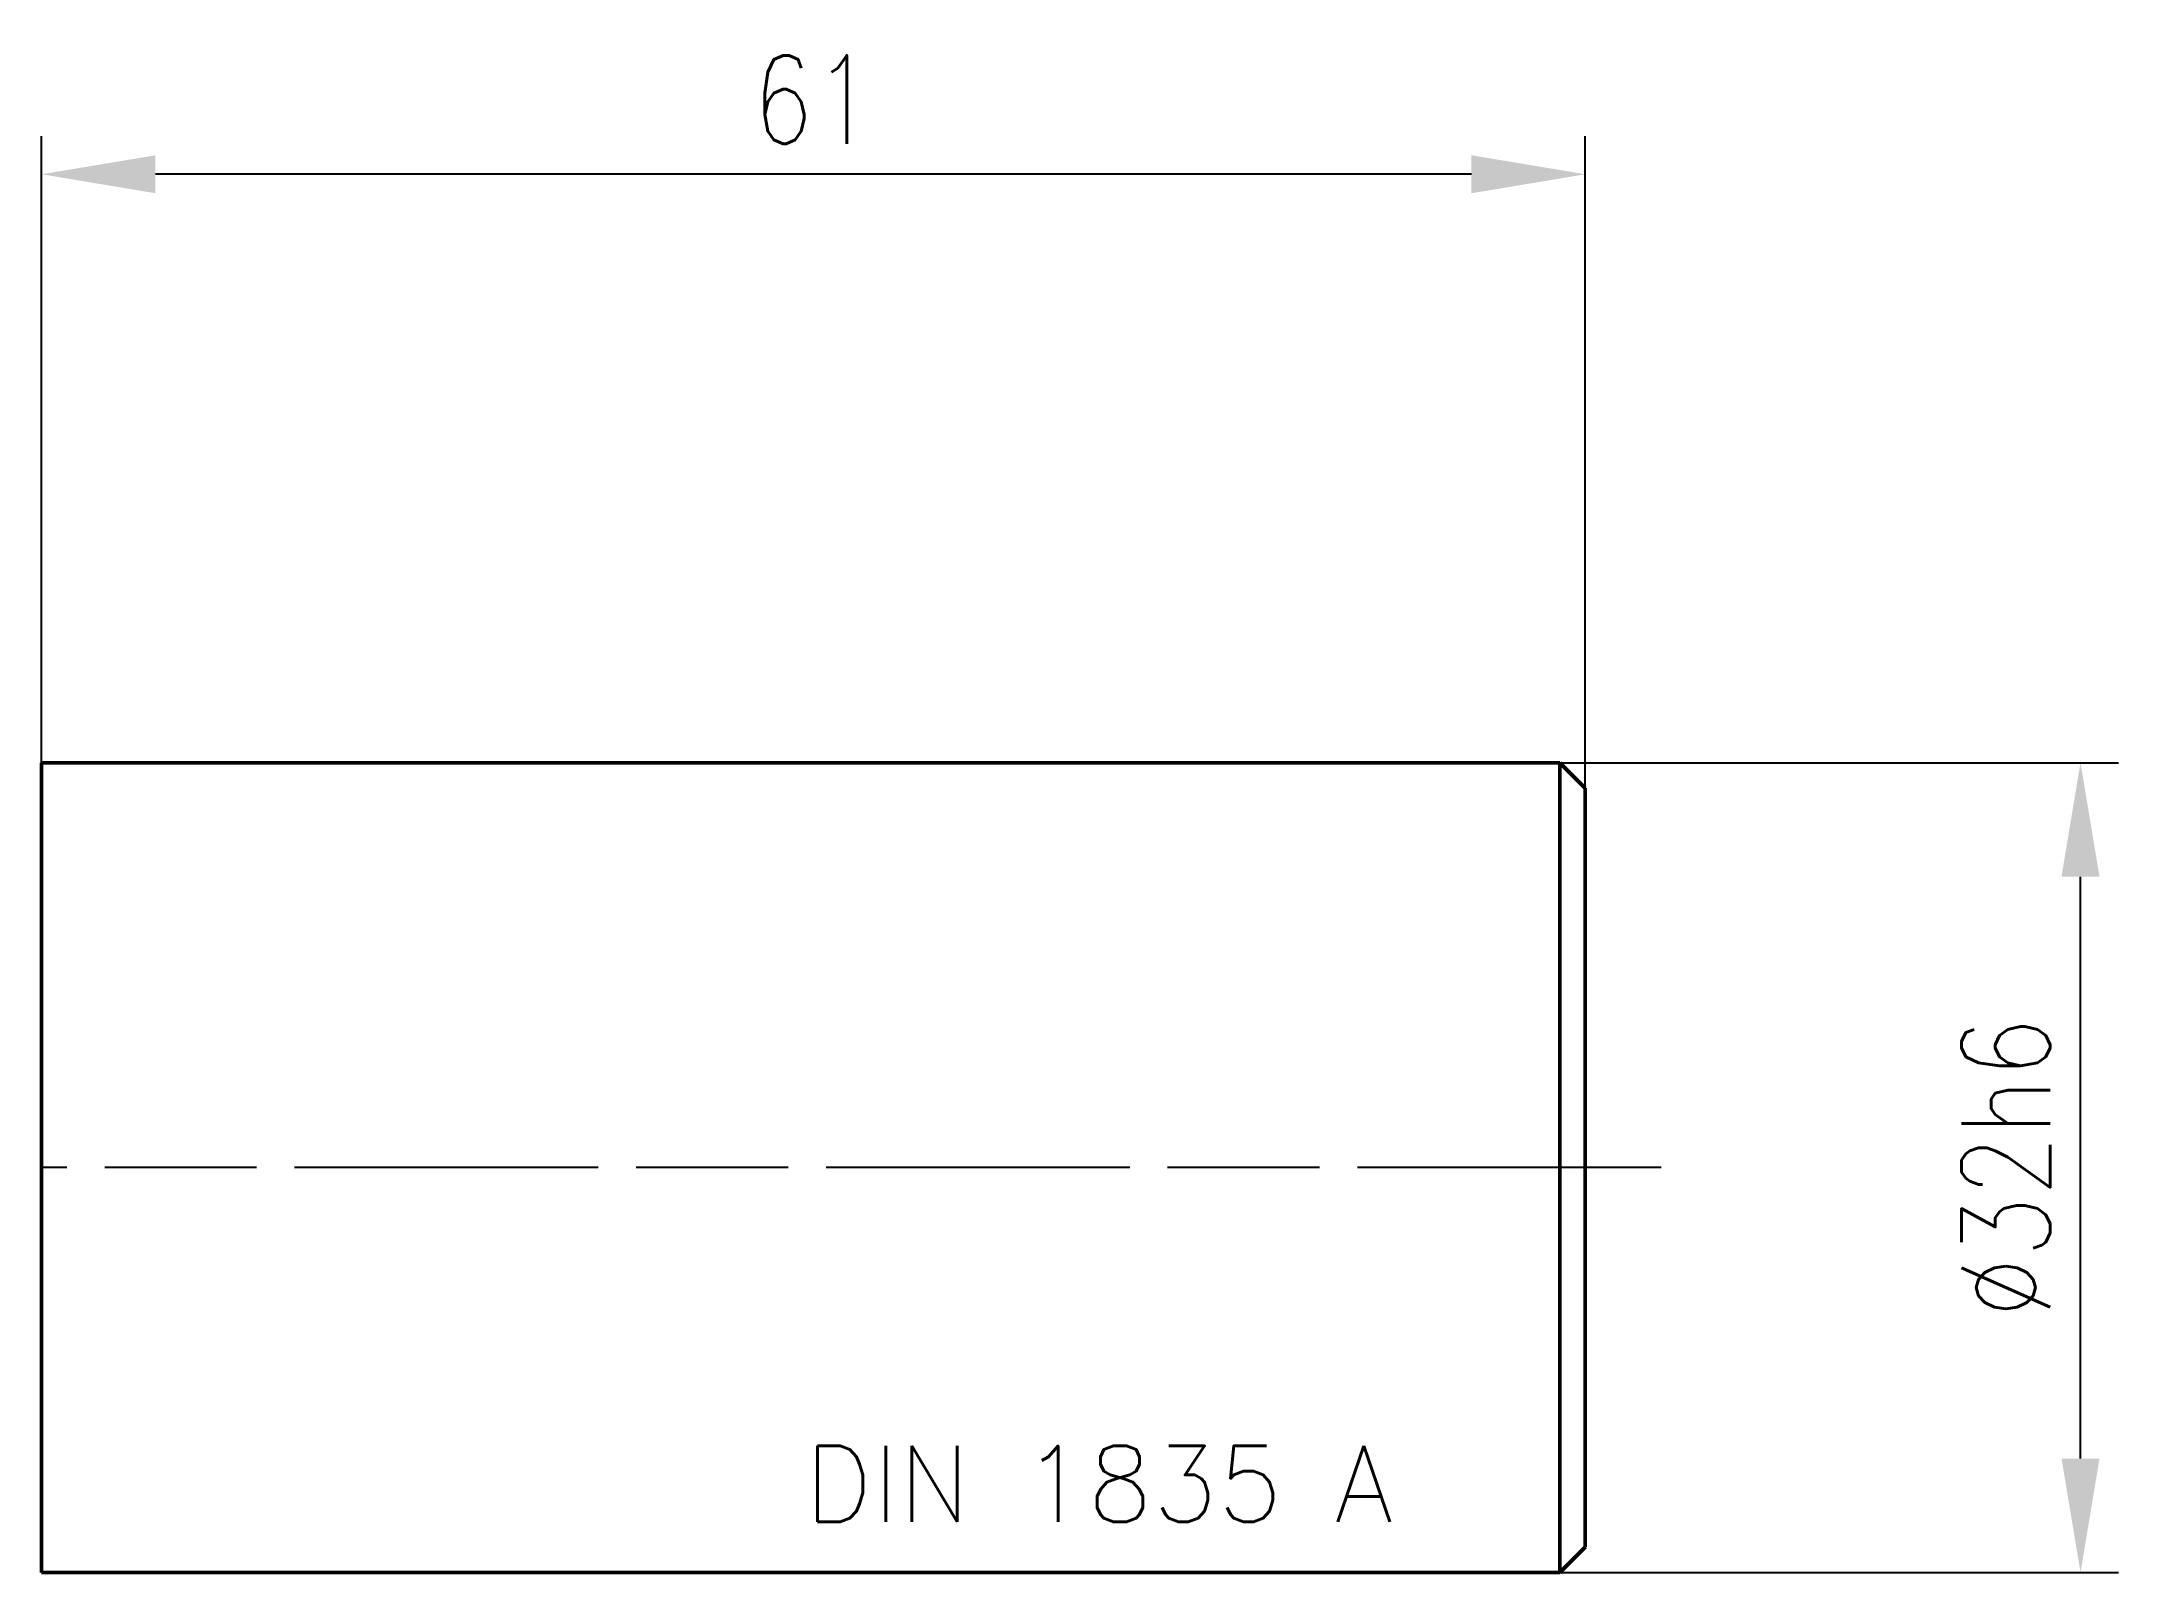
# Model space of a CAD drawing. Header units: millimetres. Extents: x 0 to 82.1, y -16 to 44.5.
import ezdxf

# ---------------------------------------------------------------- set-up
doc = ezdxf.new("R2010")
doc.units = ezdxf.units.MM
doc.header["$LTSCALE"] = 2
doc.linetypes.add('LONGDASH_DASH', pattern=[10.5, 6, -0.75, 3, -0.75])
for name, color, linetype, lineweight in [('1', 4, 'Continuous', 50), ('SK1', 4, 'Continuous', 50), ('SK2', 7, 'Continuous', 25), ('SK4', 2, 'LONGDASH_DASH', 25), ('SK6', 5, 'Continuous', 35)]:
    doc.layers.add(name, color=color, linetype=linetype, lineweight=lineweight)
doc.styles.add('SIMPLEX', font='simplex.shx', dxfattribs={"width": 0.8})
doc.dimstyles.new('WALTER_1', dxfattribs={"dimtxt": 3.5, "dimasz": 4.5, "dimexe": 1.5, "dimexo": 0, "dimgap": 1.2, "dimtad": 1, "dimdec": 3, "dimdsep": 46, "dimtxsty": 'SIMPLEX', "dimcen": 2.5, "dimazin": 2, "dimtfac": 1, "dimtdec": 3, "dimtmove": 0, "dimatfit": 0, "dimfxl": 1.25, "dimtolj": 1, "dimarcsym": 0})

# ---------------------------------------------------------------- blocks, each defined once
blk = doc.blocks.new('*D2')
at = {"layer": 'Defpoints', "color": 0, "transparency": 16777216}
for p in [(60, 16), (80.572, 16), (60, -16)]:
    blk.add_point(p, dxfattribs=at)
at = {"layer": 'SK2', "color": 0, "lineweight": -2, "transparency": 16777216}
for p, q in [((60, 16), (82.072, 16)), ((80.572, -11.5), (80.572, 11.5)), ((60, -16), (82.072, -16))]:
    blk.add_line(p, q, dxfattribs=at)
at = {"layer": 'SK2', "color": 0, "transparency": 16777216}
for points in [[(79.822, 11.5), (81.322, 11.5), (80.572, 16)], [(79.822, -11.5), (81.322, -11.5), (80.572, -16)]]:
    blk.add_solid(points, dxfattribs=at)
at = {"layer": 'SK2', "color": 0, "transparency": 16777216, "insert": (77.622, 0), "char_height": 3.5, "attachment_point": 5, "rotation": 90, "style": 'SIMPLEX'}
blk.add_mtext('\\A1;%%C32h6', dxfattribs=at)
blk = doc.blocks.new('*D3')
at = {"layer": 'Defpoints', "color": 0, "transparency": 16777216}
for p in [(0, 39.261), (0, 16), (61, 15)]:
    blk.add_point(p, dxfattribs=at)
at = {"layer": 'SK2', "color": 0, "lineweight": -2, "transparency": 16777216}
for p, q in [((0, 16), (0, 40.761)), ((61, 15), (61, 40.761)), ((56.5, 39.261), (4.5, 39.261))]:
    blk.add_line(p, q, dxfattribs=at)
at = {"layer": 'SK2', "color": 0, "transparency": 16777216}
for points in [[(4.5, 40.011), (4.5, 38.511), (0, 39.261)], [(56.5, 40.011), (56.5, 38.511), (61, 39.261)]]:
    blk.add_solid(points, dxfattribs=at)
at = {"layer": 'SK2', "color": 0, "transparency": 16777216, "insert": (30.5, 42.211), "char_height": 3.5, "attachment_point": 5, "style": 'SIMPLEX'}
blk.add_mtext('\\A1;61', dxfattribs=at)

msp = doc.modelspace()

# ---------------------------------------------------------------- linework, layer by layer
at = {"layer": '1'}
msp.add_line((0, 16), (0, -16), dxfattribs=at)
at = {"layer": 'SK1'}
for p, q in [((60, 16), (0, 16)), ((60, 16), (60, -16)), ((61, 15), (60, 16)), ((61, 15), (61, -15)), ((61, -15), (60, -16)), ((60, -16), (0, -16))]:
    msp.add_line(p, q, dxfattribs=at)
at = {"layer": 'SK4'}
msp.add_line((64, 0), (0, 0), dxfattribs=at)

# ---------------------------------------------------------------- texts
at = {"layer": 'SK6', "style": 'SIMPLEX'}
msp.add_text('DIN 1835 A', height=3, dxfattribs=at).set_placement((30.1429, -14))

# ---------------------------------------------------------------- dimensions: what is measured, and where the dimension line sits
at = {"layer": 'SK2'}
for base, p1, p2, angle, text, picture, middle in [((0, 39.2607), (61, 15), (0, 16), 180, '61', '*D3', (30.5, 39.2607)), ((80.572, 16), (60, -16), (60, 16), 90, '%%C32h6', '*D2', (80.572, 0))]:
    dim = msp.add_linear_dim(base=base, p1=p1, p2=p2, angle=angle, text=text, dimstyle='WALTER_1', dxfattribs=at)
    dim.commit()
    dim.dimension.update_dxf_attribs({"geometry": picture, "text_midpoint": middle, "dimtype": 160})

doc.saveas('drawing.dxf')
